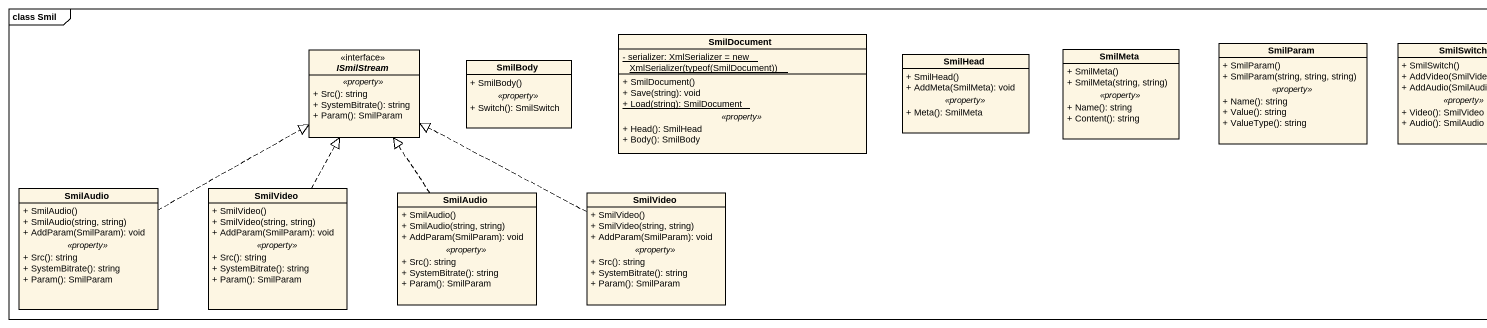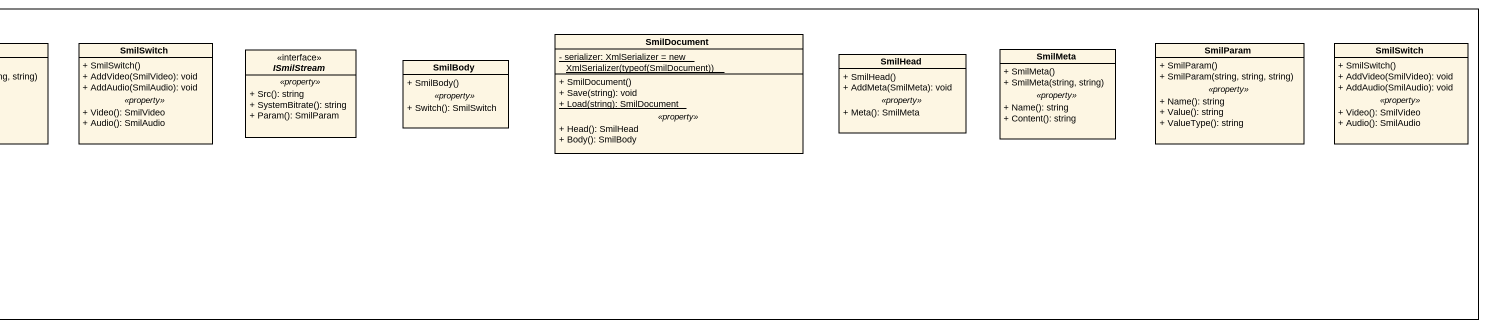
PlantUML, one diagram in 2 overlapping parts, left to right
@startuml
mainframe class Smil
hide circle
hide empty members
skinparam classAttributeIconSize 0
interface ISmilStream {
  .. <<property>> ..
  + Src(): string
  + SystemBitrate(): string
  + Param(): SmilParam
}
class SmilBody {
  + SmilBody()
  .. <<property>> ..
  + Switch(): SmilSwitch
}
class SmilDocument {
  {static} {field} - serializer: XmlSerializer = new XmlSerializer(typeof(SmilDocument))
  --
  + SmilDocument()
  + Save(string): void
  {static} + Load(string): SmilDocument
  .. <<property>> ..
  + Head(): SmilHead
  + Body(): SmilBody
}
class SmilHead {
  + SmilHead()
  + AddMeta(SmilMeta): void
  .. <<property>> ..
  + Meta(): SmilMeta
}
class SmilMeta {
  + SmilMeta()
  + SmilMeta(string, string)
  .. <<property>> ..
  + Name(): string
  + Content(): string
}
class SmilParam {
  + SmilParam()
  + SmilParam(string, string, string)
  .. <<property>> ..
  + Name(): string
  + Value(): string
  + ValueType(): string
}
class SmilSwitch {
  + SmilSwitch()
  + AddVideo(SmilVideo): void
  + AddAudio(SmilAudio): void
  .. <<property>> ..
  + Video(): SmilVideo
  + Audio(): SmilAudio
}
interface "ISmilStream" as ISmilStream_2 {
  .. <<property>> ..
  + Src(): string
  + SystemBitrate(): string
  + Param(): SmilParam
}
class "SmilBody" as SmilBody_2 {
  + SmilBody()
  .. <<property>> ..
  + Switch(): SmilSwitch
}
class "SmilDocument" as SmilDocument_2 {
  {static} {field} - serializer: XmlSerializer = new XmlSerializer(typeof(SmilDocument))
  --
  + SmilDocument()
  + Save(string): void
  {static} + Load(string): SmilDocument
  .. <<property>> ..
  + Head(): SmilHead
  + Body(): SmilBody
}
class "SmilHead" as SmilHead_2 {
  + SmilHead()
  + AddMeta(SmilMeta): void
  .. <<property>> ..
  + Meta(): SmilMeta
}
class "SmilMeta" as SmilMeta_2 {
  + SmilMeta()
  + SmilMeta(string, string)
  .. <<property>> ..
  + Name(): string
  + Content(): string
}
class "SmilParam" as SmilParam_2 {
  + SmilParam()
  + SmilParam(string, string, string)
  .. <<property>> ..
  + Name(): string
  + Value(): string
  + ValueType(): string
}
class "SmilSwitch" as SmilSwitch_2 {
  + SmilSwitch()
  + AddVideo(SmilVideo): void
  + AddAudio(SmilAudio): void
  .. <<property>> ..
  + Video(): SmilVideo
  + Audio(): SmilAudio
}
class SmilAudio {
  + SmilAudio()
  + SmilAudio(string, string)
  + AddParam(SmilParam): void
  .. <<property>> ..
  + Src(): string
  + SystemBitrate(): string
  + Param(): SmilParam
}
class SmilVideo {
  + SmilVideo()
  + SmilVideo(string, string)
  + AddParam(SmilParam): void
  .. <<property>> ..
  + Src(): string
  + SystemBitrate(): string
  + Param(): SmilParam
}
class "SmilAudio" as SmilAudio_2 {
  + SmilAudio()
  + SmilAudio(string, string)
  + AddParam(SmilParam): void
  .. <<property>> ..
  + Src(): string
  + SystemBitrate(): string
  + Param(): SmilParam
}
class "SmilVideo" as SmilVideo_2 {
  + SmilVideo()
  + SmilVideo(string, string)
  + AddParam(SmilParam): void
  .. <<property>> ..
  + Src(): string
  + SystemBitrate(): string
  + Param(): SmilParam
}
SmilAudio .right.|> ISmilStream
SmilVideo .up.|> ISmilStream
SmilAudio_2 .up.|> ISmilStream
SmilVideo_2 .left.|> ISmilStream
@enduml
